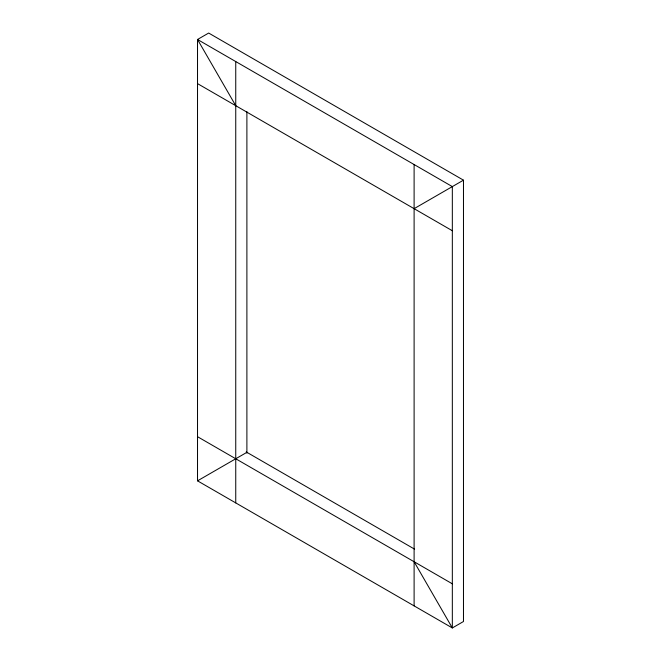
<?xml version="1.0" encoding="UTF-8"?>
<svg xmlns="http://www.w3.org/2000/svg" width="661" height="661" viewBox="0 0 661 661"><rect width="100%" height="100%" fill="white"/><g stroke="black" fill="none" stroke-linecap="round" stroke-linejoin="round"><path stroke-width="0.99" d="M414.108 208.669L463.477 180.164L208.669 33.05L197.523 39.486L197.523 480.836L452.331 627.95L463.477 621.514L463.477 180.164M197.523 480.836L246.892 452.331M197.523 83.625L452.331 230.739M246.223 451.942L414.554 549.134M197.523 436.698L452.331 583.812M235.746 105.686L197.523 39.486L452.331 186.6L452.331 627.95L414.108 561.751M414.108 164.531L414.108 605.881M246.892 111.643L246.892 453.157M235.746 61.556L235.746 502.905"/></g></svg>
